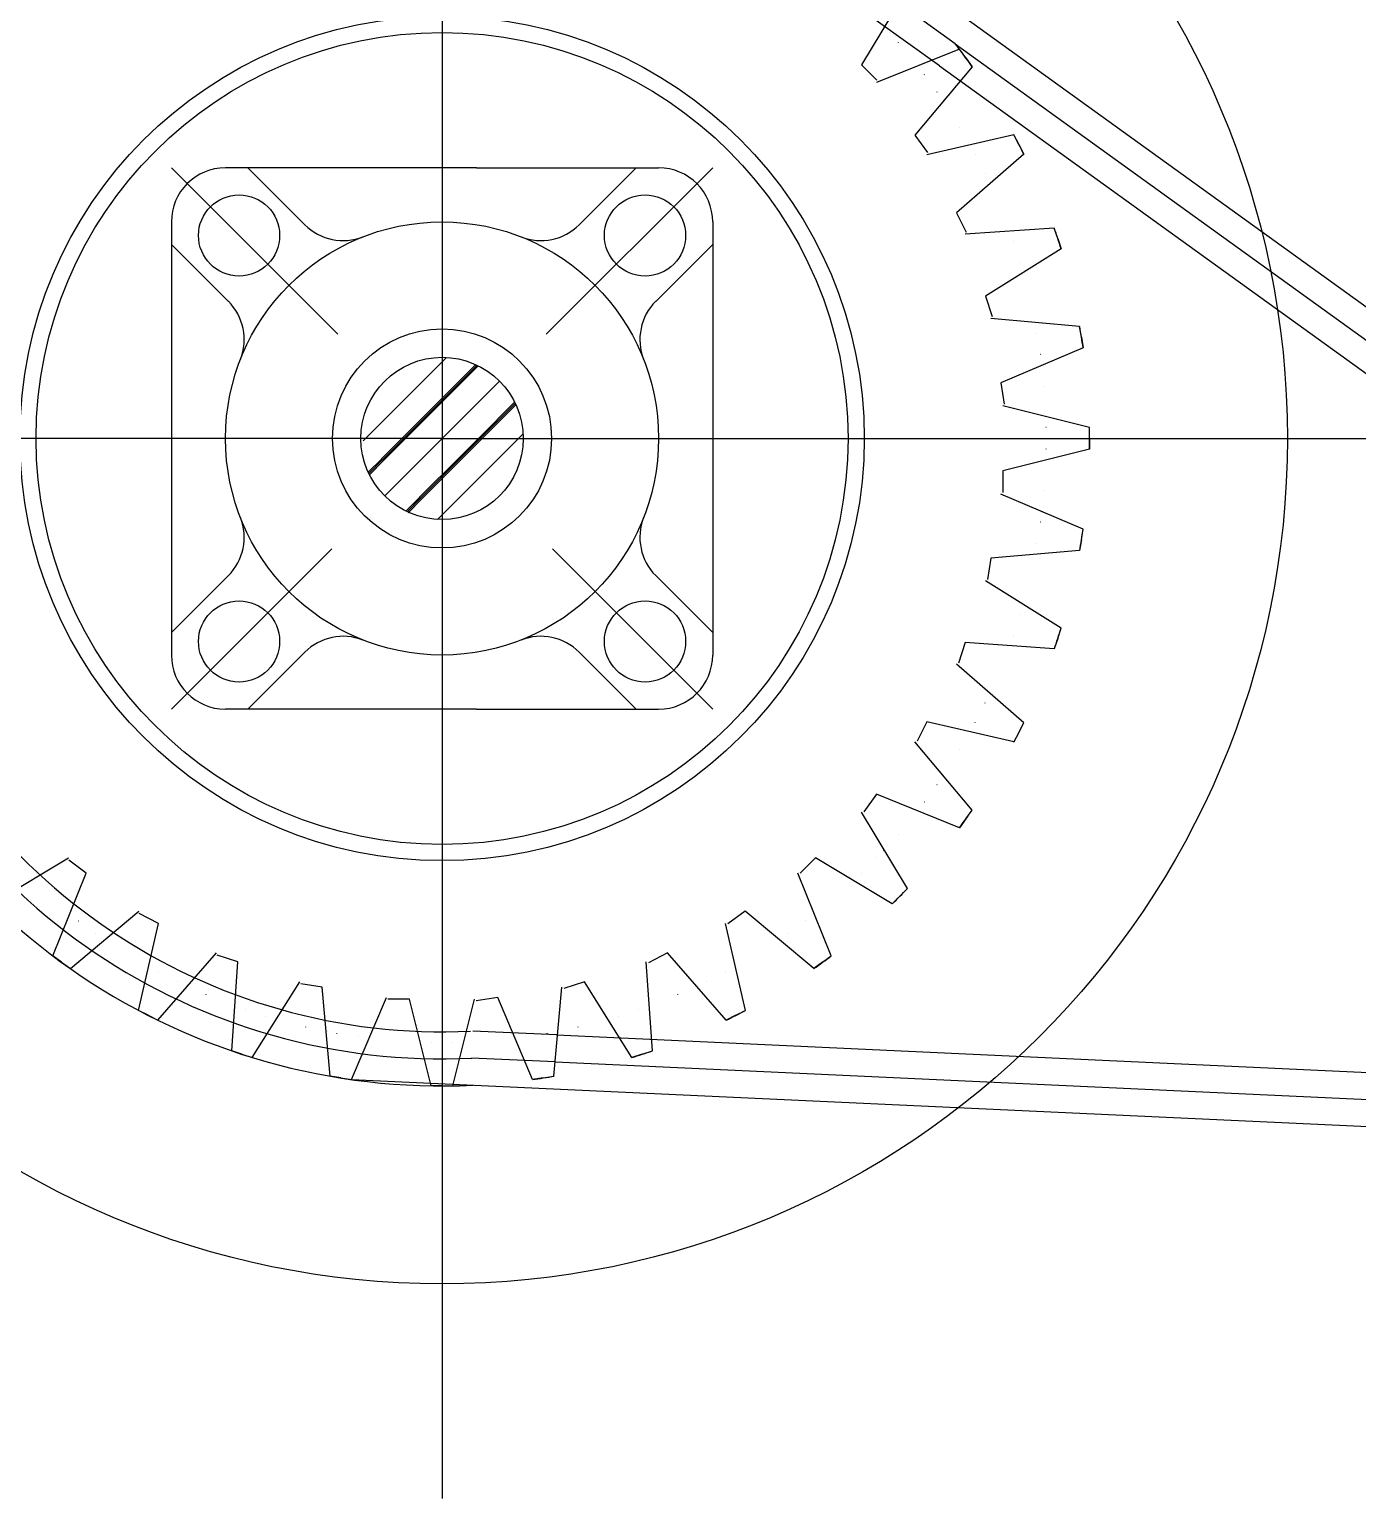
# Model space of a CAD drawing. Extents: x 4650 to 80882, y 2100 to 57300.
# Drawn here: x 7399 to 8997, y 5017 to 6784 of the extents above; entities that cross this region are included whole.
import ezdxf

# ---------------------------------------------------------------- set-up
doc = ezdxf.new("R2010")
doc.units = 0
doc.header["$LTSCALE"] = 200
doc.header["$MEASUREMENT"] = 0
doc.layers.add('R', color=1, linetype='CONTINUOUS')

msp = doc.modelspace()

# ---------------------------------------------------------------- linework, layer by layer
at = {"layer": 'R', "color": 1}
for p, q in [((7895.5, 7486), (7895.5, 5017.4)), ((8342.5, 6929.8), (9917.1, 5794.3)), ((8512.7, 6766.9), (8316.7, 6908.1)), ((8493.6, 6740.5), (8297.6, 6881.7)), ((8455.2, 6833.6), (8399.9, 6741.5)), ((8444, 6768.7), (8443.9, 6768.6)), ((8512.7, 6766.9), (9898, 5767.9)), ((8517.6, 6760.4), (8418.1, 6720.3)), ((8525.3, 6749.9), (8517.6, 6760.4)), ((8525.3, 6749.9), (8532.9, 6739.3)), ((8399.9, 6741.5), (8418.3, 6723.1)), ((8532.9, 6739.3), (8464, 6657.1)), ((8493.6, 6740.5), (9879, 5741.5)), ((8475.5, 6729.8), (8475.4, 6729.7)), ((8490.8, 6708.7), (8490.7, 6708.7)), ((8518.1, 6666.8), (8518, 6666.7)), ((8464, 6657.1), (8479.3, 6636)), ((8583.2, 6657.3), (8478.6, 6633.2)), ((8531.1, 6644.2), (8531, 6644.2)), ((8589.1, 6645.7), (8583.2, 6657.3)), ((8589.1, 6645.7), (8595, 6634.1)), ((8595, 6634.1), (8514, 6563.6)), ((8536.8, 6633.7), (8536.7, 6633.6)), ((7570, 6617.8), (7770.1, 6417.7)), ((7895.5, 6617.8), (7635.1, 6617.8)), ((7662.1, 6617.8), (7730.6, 6549.3)), ((7936.8, 6617.8), (7895.5, 6617.8)), ((7936.8, 6617.8), (8155.9, 6617.8)), ((8221, 6617.8), (8020.9, 6417.7)), ((8128.9, 6617.8), (8060.4, 6549.3)), ((8548.6, 6610.5), (8548.5, 6610.4)), ((8514, 6563.6), (8525.9, 6540.4)), ((7570, 6552.7), (7570, 6031.9)), ((8221, 6552.7), (8221, 6031.9)), ((8631.8, 6545.3), (8524.7, 6537.8)), ((8631.8, 6545.3), (8524.7, 6537.8)), ((8635.9, 6532.9), (8631.8, 6545.3)), ((8635.9, 6532.9), (8631.8, 6545.3)), ((7570, 6525.7), (7638.5, 6457.2)), ((8221, 6525.7), (8152.4, 6457.2)), ((8639.9, 6520.5), (8548.9, 6463.5)), ((8639.9, 6520.5), (8548.9, 6463.5)), ((8582.3, 6529.2), (8582.2, 6529.1)), ((8582.3, 6529.2), (8582.2, 6529.1)), ((8635.9, 6532.9), (8639.9, 6520.5)), ((8635.9, 6532.9), (8639.9, 6520.5)), ((8590.4, 6504.4), (8590.2, 6504.4)), ((8590.4, 6504.4), (8590.2, 6504.4)), ((8548.9, 6463.5), (8556.9, 6438.8)), ((8548.9, 6463.5), (8556.9, 6438.8)), ((8662.3, 6426.9), (8555.4, 6436.4)), ((8610.9, 6418.8), (8610.8, 6418.8)), ((8664.4, 6414.1), (8662.3, 6426.9)), ((8664.4, 6414.1), (8666.4, 6401.2)), ((8666.4, 6401.2), (8567.6, 6359.2)), ((7872.5, 6361.4), (7900.9, 6389.8)), ((7894.3, 6339.5), (7936, 6381.1)), ((7895.5, 6338.3), (7937.6, 6380.4)), ((7896.6, 6337.2), (7938.7, 6379.3)), ((8615, 6393.1), (8614.9, 6393.1)), ((8616.5, 6381.2), (8616.4, 6381.2)), ((7849.5, 6338.3), (7872.5, 6361.4)), ((7918.5, 6315.3), (7964.5, 6361.4)), ((8567.6, 6359.2), (8571.7, 6333.5)), ((8619.3, 6355.3), (8619.1, 6355.3)), ((7800.6, 6289.5), (7849.5, 6338.3)), ((7871.3, 6316.5), (7894.3, 6339.5)), ((7872.5, 6315.3), (7895.5, 6338.3)), ((7873.6, 6314.2), (7896.6, 6337.2)), ((7940.4, 6293.5), (7982.8, 6335.9)), ((7941.5, 6292.3), (7983.6, 6334.4)), ((7942.7, 6291.2), (7984.7, 6333.2)), ((8674, 6305.3), (8569.8, 6331.4)), ((7822.5, 6267.7), (7871.3, 6316.5)), ((7823.7, 6266.5), (7872.5, 6315.3)), ((7824.8, 6265.4), (7873.6, 6314.2)), ((7895.5, 6292.3), (7918.5, 6315.3)), ((7895.5, 6292.3), (6463.4, 6292.3)), ((7895.5, 6292.3), (7797.9, 6292.3)), ((7895.5, 6292.3), (7797.9, 6292.3)), ((7895.5, 6292.3), (7797.9, 6292.3)), ((7895.5, 6292.3), (7797.9, 6292.3)), ((7846.7, 6243.5), (7895.5, 6292.3)), ((7846.7, 6243.5), (7895.5, 6292.3)), ((7895.5, 6292.3), (7895.5, 6194.7)), ((7895.5, 6292.3), (7936.8, 6292.3)), ((7917.4, 6270.4), (7940.4, 6293.5)), ((7918.5, 6269.3), (7941.5, 6292.3)), ((7919.7, 6268.1), (7942.7, 6291.2)), ((7936.8, 6292.3), (9228.8, 6292.3)), ((7964.5, 6269.3), (7993, 6297.7)), ((8621.9, 6305.3), (8621.8, 6305.3)), ((8674, 6292.3), (8674, 6305.3)), ((8674, 6292.3), (8674, 6279.3)), ((8674, 6279.3), (8569.8, 6253.3)), ((8621.9, 6279.3), (8621.8, 6279.3)), ((7822.5, 6267.6), (7806.7, 6251.8)), ((7823.6, 6266.5), (7807.4, 6250.2)), ((7824.8, 6265.3), (7808.5, 6249.1)), ((7868.5, 6221.6), (7917.4, 6270.4)), ((7869.7, 6220.5), (7918.5, 6269.3)), ((7870.8, 6219.3), (7919.7, 6268.1)), ((7941.5, 6246.3), (7964.5, 6269.3)), ((7846.7, 6243.5), (7826.5, 6223.3)), ((7892.7, 6197.5), (7941.5, 6246.3)), ((8569.8, 6253.3), (8569.8, 6227.2)), ((7868.6, 6221.6), (7851.9, 6204.9)), ((7869.7, 6220.5), (7853.4, 6204.2)), ((7870.9, 6219.3), (7854.6, 6203)), ((8666.4, 6183.4), (8567.6, 6225.4)), ((8619.3, 6229.3), (8619.1, 6229.3)), ((8616.5, 6203.4), (8616.4, 6203.4)), ((7892.7, 6197.5), (7890.1, 6194.8)), ((8615, 6191.5), (8614.9, 6191.6)), ((8664.4, 6170.5), (8662.3, 6157.7)), ((8664.4, 6170.5), (8666.4, 6183.4)), ((7762.8, 6159.6), (7570, 5966.8)), ((8028.2, 6159.6), (8221, 5966.8)), ((8662.3, 6157.7), (8555.4, 6148.2)), ((8610.9, 6165.8), (8610.8, 6165.8)), ((8555.4, 6148.2), (8551.3, 6122.5)), ((7638.5, 6127.4), (7570, 6058.9)), ((8152.4, 6127.4), (8221, 6058.9)), ((8639.9, 6064.1), (8548.9, 6121.1)), ((8639.9, 6064.1), (8548.9, 6121.1)), ((8590.4, 6080.2), (8590.2, 6080.3)), ((8590.4, 6080.2), (8590.2, 6080.3)), ((8635.9, 6051.8), (8639.9, 6064.1)), ((8635.9, 6051.8), (8639.9, 6064.1)), ((8524.7, 6046.8), (8516.7, 6022)), ((8524.7, 6046.8), (8516.7, 6022)), ((8631.8, 6039.4), (8524.7, 6046.8)), ((8631.8, 6039.4), (8524.7, 6046.8)), ((8582.3, 6055.5), (8582.2, 6055.5)), ((8582.3, 6055.5), (8582.2, 6055.5)), ((8635.9, 6051.8), (8631.8, 6039.4)), ((8635.9, 6051.8), (8631.8, 6039.4)), ((7730.6, 6035.4), (7662.1, 5966.8)), ((8060.4, 6035.4), (8128.9, 5966.8)), ((8595, 5950.5), (8514, 6021)), ((8548.6, 5974.1), (8548.5, 5974.2)), ((7895.5, 5966.8), (7635.1, 5966.8)), ((7936.8, 5966.8), (7895.5, 5966.8)), ((7936.8, 5966.8), (8155.9, 5966.8)), ((8478.6, 5951.4), (8466.8, 5928.2)), ((8583.2, 5927.3), (8478.6, 5951.4)), ((8531.1, 5940.4), (8531, 5940.4)), ((8536.8, 5950.9), (8536.7, 5951)), ((8589.1, 5938.9), (8583.2, 5927.3)), ((8589.1, 5938.9), (8595, 5950.5)), ((8532.9, 5845.3), (8464, 5927.6)), ((8518.1, 5917.8), (8518, 5917.9)), ((8490.8, 5875.9), (8490.7, 5875.9)), ((8418.1, 5864.4), (8402.8, 5843.3)), ((8517.6, 5824.2), (8418.1, 5864.4)), ((8475.5, 5854.8), (8475.4, 5854.9)), ((8455.2, 5751.1), (8399.9, 5843.1)), ((8525.3, 5834.7), (8517.6, 5824.2)), ((8525.3, 5834.7), (8532.9, 5845.3)), ((8444, 5815.9), (8443.9, 5816)), ((8426.6, 5796.6), (8426.5, 5796.7)), ((7354.2, 5732.6), (7446.3, 5787.9)), ((7467.5, 5769.7), (7446.5, 5785)), ((7467.5, 5769.7), (7446.5, 5785)), ((8344.7, 5787.9), (8326.3, 5769.5)), ((8436.7, 5732.6), (8344.7, 5787.9)), ((8418.3, 5787.9), (8418.3, 5788)), ((7427.4, 5670.2), (7467.5, 5769.7)), ((7427.4, 5670.2), (7467.5, 5769.7)), ((8363.6, 5670.2), (8323.4, 5769.7)), ((8363.6, 5670.2), (8323.4, 5769.7)), ((8399.9, 5769.5), (8399.8, 5769.6)), ((8445.9, 5741.9), (8455.2, 5751.1)), ((8445.9, 5741.9), (8436.7, 5732.6)), ((7448.5, 5654.9), (7530.7, 5723.8)), ((7448.5, 5654.9), (7530.7, 5723.8)), ((7458, 5712.3), (7458.1, 5712.4)), ((7458, 5712.3), (7458.1, 5712.4)), ((7530.5, 5604.6), (7554.6, 5709.2)), ((7554.6, 5709.2), (7531.4, 5721)), ((8260.5, 5604.6), (8236.4, 5709.2)), ((8260.2, 5723.8), (8239.2, 5708.5)), ((8260.2, 5723.8), (8239.2, 5708.5)), ((8342.5, 5654.9), (8260.2, 5723.8)), ((8342.5, 5654.9), (8260.2, 5723.8)), ((8333, 5712.3), (8332.9, 5712.4)), ((8333, 5712.3), (8332.9, 5712.4)), ((7479.1, 5697), (7479.1, 5697.1)), ((7479.1, 5697), (7479.1, 5697.1)), ((8311.9, 5697), (8311.9, 5697.1)), ((8311.9, 5697), (8311.9, 5697.1)), ((7553.7, 5592.8), (7624.2, 5673.8)), ((8166.8, 5673.8), (8143.6, 5661.9)), ((8237.3, 5592.8), (8166.8, 5673.8)), ((7437.9, 5662.5), (7427.4, 5670.2)), ((7437.9, 5662.5), (7427.4, 5670.2)), ((7437.9, 5662.5), (7448.5, 5654.9)), ((7437.9, 5662.5), (7448.5, 5654.9)), ((7650, 5663.1), (7625.2, 5671.1)), ((7642.6, 5556), (7650, 5663.1)), ((8148.4, 5556), (8141, 5663.1)), ((8353.1, 5662.5), (8342.5, 5654.9)), ((8353.1, 5662.5), (8342.5, 5654.9)), ((8353.1, 5662.5), (8363.6, 5670.2)), ((8353.1, 5662.5), (8363.6, 5670.2)), ((7554.1, 5651), (7554.2, 5651.1)), ((7577.3, 5639.2), (7577.4, 5639.3)), ((7667.3, 5547.9), (7724.3, 5638.9)), ((7751.4, 5632.4), (7725.7, 5636.5)), ((8066.7, 5638.9), (8042, 5630.9)), ((8123.7, 5547.9), (8066.7, 5638.9)), ((8213.7, 5639.2), (8213.6, 5639.3)), ((8236.9, 5651), (8236.8, 5651.1)), ((7588.1, 5634), (7588.2, 5634.1)), ((7611.9, 5623.4), (7612, 5623.5)), ((7760.9, 5525.5), (7751.4, 5632.4)), ((7786.6, 5521.4), (7828.6, 5620.2)), ((7962.4, 5620.2), (7936.7, 5616.1)), ((8004.4, 5521.4), (7962.4, 5620.2)), ((8030.1, 5525.5), (8039.6, 5632.4)), ((8179, 5623.4), (8179, 5623.5)), ((8202.8, 5634), (8202.8, 5634.1)), ((7542.1, 5598.7), (7530.5, 5604.6)), ((7658.6, 5605.5), (7658.7, 5605.6)), ((7856.4, 5618), (7830.4, 5618)), ((7856.4, 5618), (7830.4, 5618)), ((7882.5, 5513.8), (7856.4, 5618)), ((7882.5, 5513.8), (7856.4, 5618)), ((7908.5, 5513.8), (7934.5, 5618)), ((7908.5, 5513.8), (7934.5, 5618)), ((8132.3, 5605.5), (8132.3, 5605.6)), ((8248.9, 5598.7), (8260.5, 5604.6)), ((7542.1, 5598.7), (7553.7, 5592.8)), ((7683.4, 5597.4), (7683.4, 5597.6)), ((7731.7, 5584.5), (7731.8, 5584.6)), ((8059.3, 5584.5), (8059.2, 5584.6)), ((8107.6, 5597.4), (8107.5, 5597.6)), ((8248.9, 5598.7), (8237.3, 5592.8)), ((7757.2, 5579.1), (7757.2, 5579.2)), ((7769, 5576.9), (7769, 5577)), ((7794.7, 5572.8), (7794.7, 5572.9)), ((7882.5, 5565.9), (7882.5, 5566)), ((7882.5, 5565.9), (7882.5, 5566)), ((7908.5, 5565.9), (7908.5, 5566)), ((7908.5, 5565.9), (7908.5, 5566)), ((8033.1, 5575.1), (7932.6, 5579.6)), ((7996.3, 5572.8), (7996.2, 5572.9)), ((8022, 5576.9), (8022, 5577)), ((8033.1, 5575.1), (9695.4, 5498.2)), ((8033.8, 5579.1), (8033.8, 5579.2)), ((7654.9, 5551.9), (7642.6, 5556)), ((7654.9, 5551.9), (7667.3, 5547.9)), ((8136.1, 5551.9), (8123.7, 5547.9)), ((8136.1, 5551.9), (8148.4, 5556)), ((8031.6, 5542.6), (7931.1, 5547.1)), ((8031.6, 5542.6), (9693.9, 5465.6)), ((7773.7, 5523.4), (7760.9, 5525.5)), ((7773.7, 5523.4), (7786.6, 5521.4)), ((7786.6, 5521.4), (9864, 5425.2)), ((7895.5, 5513.8), (7882.5, 5513.8)), ((7895.5, 5513.8), (7882.5, 5513.8)), ((7895.5, 5513.8), (7908.5, 5513.8)), ((7895.5, 5513.8), (7908.5, 5513.8)), ((8017.3, 5523.4), (8004.4, 5521.4)), ((8017.3, 5523.4), (8030.1, 5525.5))]:
    msp.add_line(p, q, dxfattribs=at)
for centre, radius in [((7895.5, 6292.3), 1016.6), ((7895.5, 6292.3), 507.7), ((7895.5, 6292.3), 488.2), ((7651.4, 6536.4), 48.8), ((8139.6, 6536.4), 48.8), ((7895.5, 6292.3), 260.4), ((7895.5, 6292.3), 131.7), ((7895.5, 6292.3), 131.7), ((7895.5, 6292.3), 97.6), ((7895.5, 6292.3), 97.6), ((7651.4, 6048.2), 48.8), ((8139.6, 6048.2), 48.8)]:
    msp.add_circle(centre, radius, dxfattribs=at)
for centre, radius, start, end in [((7895.5, 6292.3), 778.6, 53.0419, 272.739), ((7895.5, 6292.3), 746, 52.3713, 272.739), ((7895.5, 6292.3), 713.5, 52.3713, 272.739), ((7895.5, 6292.3), 778.6, 35.0419, 37.5614), ((7895.5, 6292.3), 778.6, 26.0419, 27.9581), ((7635.1, 6552.7), 65.1, 90, 180), ((8155.9, 6552.7), 65.1, 0, 90), ((7776.6, 6595.3), 65.1, 225, 291.4218), ((8014.4, 6595.3), 65.1, 248.5782, 315), ((7895.5, 6292.3), 778.6, 17.0419, 18.9581), ((7592.5, 6411.2), 65.1, 338.5782, 45), ((8198.5, 6411.2), 65.1, 135, 201.4218), ((7895.5, 6292.3), 778.6, 8.0419, 9.9581), ((7895.5, 6292.3), 778.6, 359.0419, 0.9581), ((7592.5, 6173.4), 65.1, 315, 21.4218), ((8198.5, 6173.4), 65.1, 158.5782, 225), ((7895.5, 6292.3), 778.6, 350.0419, 351.9581), ((7895.5, 6292.3), 778.6, 341.0419, 342.9581), ((7776.6, 5989.3), 65.1, 68.5782, 135), ((8014.4, 5989.3), 65.1, 45, 111.4218), ((7635.1, 6031.9), 65.1, 180, 270), ((8155.9, 6031.9), 65.1, 270, 0), ((7895.5, 6292.3), 778.6, 332.0419, 333.9581), ((7895.5, 6292.3), 778.6, 323.0419, 324.9581), ((7895.5, 6292.3), 778.6, 314.0419, 315.9581), ((7895.5, 6292.3), 778.6, 305.0419, 306.9581), ((7895.5, 6292.3), 778.6, 296.0419, 297.9581), ((7895.5, 6292.3), 778.6, 287.0419, 288.9581), ((7895.5, 6292.3), 778.6, 278.0419, 279.9581)]:
    msp.add_arc(centre, radius, start, end, dxfattribs=at)

doc.saveas('drawing.dxf')
